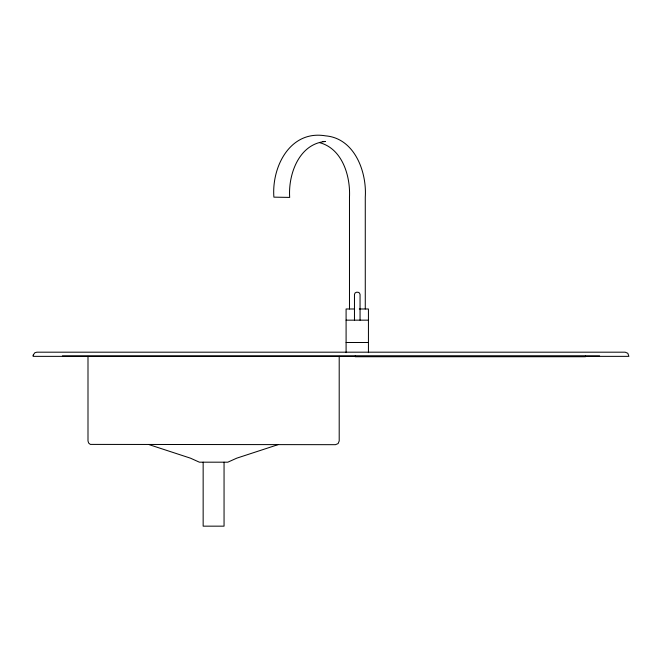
<?xml version="1.0" encoding="UTF-8"?>
<svg xmlns="http://www.w3.org/2000/svg" width="662" height="662" viewBox="0 0 662 662"><rect width="100%" height="100%" fill="white"/><g stroke="black" fill="none" stroke-linecap="round" stroke-linejoin="round"><path stroke-width="0.99" d="M277.966 444.682L236.764 458.162L227.819 462.184L199.378 462.184L190.441 458.162L149.24 444.682M322.543 141.478L325.505 141.478C299.042 143.671 288.094 174.329 289.683 197.408L273.886 197.152C271.552 166.799 290.122 129.843 325.505 135.842C354.575 138.217 366.938 171.772 365.275 197.21L365.275 308.988M354.41 308.988L346.094 308.988L346.094 352.656M359.292 308.988L368.436 308.988L368.436 352.656M346.094 320.16L368.436 320.16M346.094 342.502L368.436 342.502M62.377 355.908L599.623 355.908M319.564 142.644C342.411 148.627 350.554 176.142 349.478 197.342L349.478 308.988M585.448 355.908L585.448 356.727L355.246 356.727L355.246 355.908M360.054 320.16L360.054 294.466C360.054 291.388 354.476 291.388 354.468 294.466L354.468 320.16M339.201 356.355L339.201 440.958L338.117 443.59L335.477 444.682L90.297 444.401L88.625 443.027L87.996 440.958L87.996 356.355M224.054 462.184L224.054 526.158L203.151 526.158L203.151 462.184M33.174 355.18L33.1 356.355L628.9 356.355L627.808 353.276L625.176 352.184L36.824 352.184L34.755 352.813L33.174 355.18"/></g></svg>
